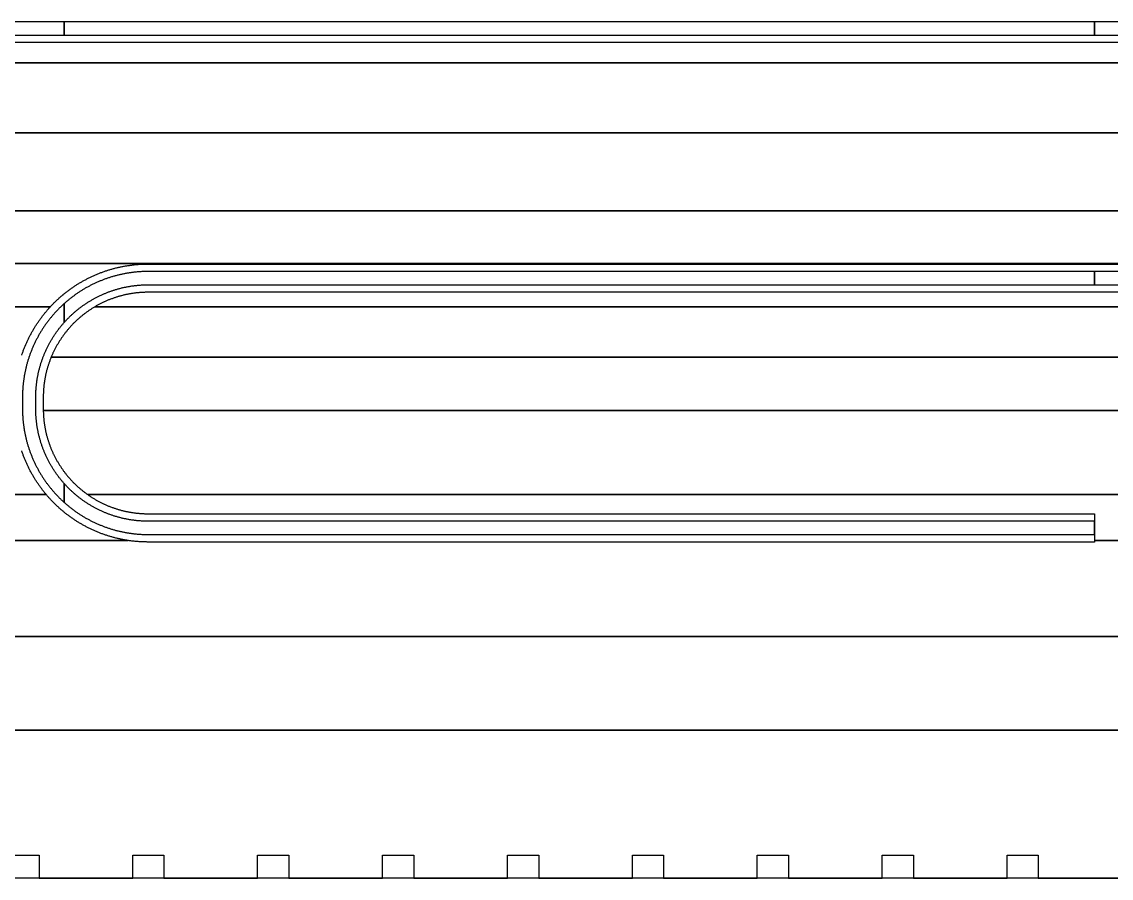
# Model space of a CAD drawing. Extents: x -3400 to 6900, y -3400 to 6900.
# Drawn here: x -1551 to -679, y 244 to 930 of the extents above; entities that cross this region are included whole.
import ezdxf

# ---------------------------------------------------------------- set-up
doc = ezdxf.new("R2010")
doc.units = 0
doc.layers.add('XOR', color=1, linetype='CONTINUOUS')

# ---------------------------------------------------------------- blocks, each defined once
blk = doc.blocks.new('CHIP_XOR')
at = {"layer": '5'}
for points in [[(-641.459, 813.18), (-2324.91, 813.18)], [(-2334.91, 797.063), (-592.0105, 797.063)], [(-641.459, 829.82), (-792.5135, 829.82), (-792.5135, 819.18), (-641.459, 819.18)], [(-592.0105, 797.063), (-2334.91, 797.063)], [(-2334.91, 740.9405), (-558.358, 740.9405)], [(-558.358, 740.9405), (-2334.91, 740.9405)], [(-2334.91, 678.2805), (-568.4965, 678.2805)], [(-568.4965, 678.2805), (-2334.91, 678.2805)], [(-2334.91, 636.2675), (-632.8025, 636.2675)], [(-641.459, 629.82), (-792.5135, 629.82), (-792.5135, 619.18), (-641.459, 619.18)], [(-632.8025, 636.2675), (-2334.91, 636.2675)], [(-2334.91, 601.5685), (-1628.493, 601.5685), (-1628.2925, 601.7855), (-1627.846, 602.263), (-1627.397, 602.738), (-1626.9445, 603.21), (-1626.4895, 603.6795), (-1626.0315, 604.146), (-1625.5705, 604.61), (-1625.1065, 605.071), (-1624.64, 605.529), (-1624.1705, 605.984), (-1623.6985, 606.4365), (-1623.2235, 606.8855), (-1622.746, 607.332), (-1622.2655, 607.7755), (-1621.7825, 608.216), (-1621.2965, 608.654), (-1620.808, 609.0885), (-1620.317, 609.52), (-1619.823, 609.9485), (-1619.327, 610.374), (-1618.828, 610.7965), (-1618.4065, 611.149), (-1618.3265, 611.216), (-1617.822, 611.6325), (-1617.3155, 612.0455), (-1616.806, 612.456), (-1616.799, 612.4615), (-1616.2945, 612.863), (-1615.7805, 613.2665), (-1615.2635, 613.6675), (-1614.7445, 614.065), (-1614.223, 614.459), (-1613.699, 614.85), (-1613.1725, 615.238), (-1612.644, 615.6225), (-1612.113, 616.004), (-1611.5795, 616.382), (-1611.0435, 616.757), (-1610.5055, 617.1285), (-1609.9655, 617.497), (-1609.423, 617.8615), (-1608.878, 618.2235), (-1608.331, 618.5815), (-1607.782, 618.9365), (-1607.2305, 619.288), (-1606.6775, 619.636), (-1606.1215, 619.9805), (-1605.564, 620.322), (-1605.004, 620.66), (-1604.4425, 620.994), (-1603.8785, 621.325), (-1603.3125, 621.6525), (-1602.7445, 621.9765), (-1602.175, 622.297), (-1601.603, 622.6145), (-1601.029, 622.928), (-1600.4535, 623.238), (-1599.876, 623.544), (-1599.2965, 623.847), (-1598.715, 624.1465), (-1598.132, 624.442), (-1597.547, 624.7345), (-1596.9605, 625.023), (-1596.372, 625.308), (-1595.782, 625.5895), (-1595.19, 625.867), (-1594.5965, 626.141), (-1594.001, 626.4115), (-1593.404, 626.6785), (-1592.8055, 626.9415), (-1592.2055, 627.201), (-1591.6035, 627.4565), (-1591.0005, 627.7085), (-1590.3955, 627.957), (-1589.789, 628.2015), (-1589.1815, 628.4425), (-1588.572, 628.68), (-1587.9615, 628.9135), (-1587.349, 629.143), (-1586.7355, 629.369), (-1586.1205, 629.591), (-1585.5045, 629.8095), (-1584.887, 630.024), (-1584.268, 630.235), (-1583.6475, 630.442), (-1583.0265, 630.645), (-1582.4035, 630.8445), (-1581.7795, 631.04), (-1581.1545, 631.2315), (-1580.5285, 631.4195), (-1579.901, 631.6035), (-1579.2725, 631.7835), (-1578.643, 631.96), (-1578.012, 632.1325), (-1577.3805, 632.301), (-1576.7475, 632.466), (-1576.114, 632.6265), (-1575.479, 632.7835), (-1574.8435, 632.9365), (-1574.207, 633.0855), (-1573.5695, 633.231), (-1572.931, 633.372), (-1572.292, 633.5095), (-1571.6515, 633.643), (-1571.011, 633.7725), (-1570.369, 633.898), (-1569.727, 634.02), (-1569.0835, 634.1375), (-1568.44, 634.251), (-1567.795, 634.361), (-1567.15, 634.467), (-1566.504, 634.5685), (-1565.8575, 634.6665), (-1565.2105, 634.7605), (-1564.563, 634.8505), (-1563.915, 634.9365), (-1563.266, 635.0185), (-1562.617, 635.0965), (-1561.9675, 635.1705), (-1561.3175, 635.241), (-1560.667, 635.307), (-1560.016, 635.369), (-1559.365, 635.427), (-1558.713, 635.481), (-1558.0615, 635.5315), (-1557.409, 635.5775), (-1556.7565, 635.6195), (-1556.104, 635.6575), (-1555.451, 635.6915), (-1554.798, 635.7215), (-1554.1445, 635.748), (-1553.491, 635.77), (-1552.8375, 635.788), (-1552.184, 635.802), (-1551.53, 635.812), (-1550.876, 635.818), (-1550.2225, 635.82), (-641.459, 635.82)], [(-641.459, 613.18), (-1550.2225, 613.18), (-1550.8005, 613.178), (-1551.3785, 613.172), (-1551.9565, 613.162), (-1552.5345, 613.148), (-1553.1125, 613.13), (-1553.6905, 613.1085), (-1554.268, 613.0825), (-1554.8455, 613.0525), (-1555.4225, 613.0185), (-1555.9995, 612.981), (-1556.576, 612.939), (-1557.1525, 612.8935), (-1557.7285, 612.8435), (-1558.304, 612.79), (-1558.879, 612.7325), (-1559.454, 612.6705), (-1560.0285, 612.605), (-1560.6025, 612.5355), (-1561.176, 612.462), (-1561.749, 612.3845), (-1562.321, 612.303), (-1562.893, 612.218), (-1563.4645, 612.1285), (-1564.035, 612.0355), (-1564.605, 611.9385), (-1565.174, 611.8375), (-1565.7425, 611.7325), (-1566.3105, 611.6235), (-1566.8775, 611.5105), (-1567.4435, 611.394), (-1568.009, 611.2735), (-1568.5735, 611.149), (-1569.1375, 611.0205), (-1569.7, 610.8885), (-1570.262, 610.752), (-1570.823, 610.612), (-1571.383, 610.4685), (-1571.942, 610.3205), (-1572.5, 610.169), (-1573.057, 610.0135), (-1573.6125, 609.8545), (-1574.1675, 609.6915), (-1574.721, 609.5245), (-1575.273, 609.354), (-1575.8245, 609.1795), (-1576.3745, 609.001), (-1576.923, 608.819), (-1577.4705, 608.633), (-1578.0165, 608.4435), (-1578.5615, 608.25), (-1579.105, 608.053), (-1579.647, 607.852), (-1580.188, 607.6475), (-1580.7275, 607.4395), (-1581.265, 607.227), (-1581.8015, 607.0115), (-1582.3365, 606.792), (-1582.87, 606.569), (-1583.4015, 606.3425), (-1583.932, 606.112), (-1584.4605, 605.878), (-1584.9875, 605.64), (-1585.513, 605.399), (-1586.0365, 605.154), (-1586.5585, 604.9055), (-1587.079, 604.653), (-1587.5975, 604.3975), (-1588.114, 604.138), (-1588.629, 603.8755), (-1589.1425, 603.609), (-1589.6535, 603.339), (-1590.163, 603.0655), (-1590.6705, 602.7885), (-1591.176, 602.5085), (-1591.68, 602.2245), (-1592.1815, 601.937), (-1592.681, 601.6465), (-1592.813, 601.5685), (363.6645, 601.5685)], [(-1651.4025, 562.687), (-1651.1955, 563.3075), (-1650.9845, 563.9265), (-1650.77, 564.544), (-1650.5515, 565.16), (-1650.3295, 565.775), (-1650.1035, 566.3885), (-1649.874, 567.001), (-1649.6405, 567.6115), (-1649.403, 568.221), (-1649.162, 568.829), (-1648.9175, 569.435), (-1648.669, 570.04), (-1648.596, 570.2155), (-1648.417, 570.643), (-1648.1615, 571.245), (-1647.902, 571.845), (-1647.639, 572.4435), (-1647.372, 573.0405), (-1647.1015, 573.636), (-1646.8275, 574.2295), (-1646.55, 574.8215), (-1646.2685, 575.4115), (-1645.9835, 576), (-1645.695, 576.5865), (-1645.4025, 577.1715), (-1645.107, 577.7545), (-1644.8075, 578.336), (-1644.5045, 578.9155), (-1644.198, 579.493), (-1643.8885, 580.0685), (-1643.575, 580.6425), (-1643.2575, 581.2145), (-1642.937, 581.784), (-1642.613, 582.352), (-1642.2855, 582.918), (-1641.9545, 583.482), (-1641.6205, 584.0435), (-1641.2825, 584.6035), (-1640.941, 585.161), (-1640.5965, 585.717), (-1640.2485, 586.27), (-1639.897, 586.8215), (-1639.542, 587.3705), (-1639.184, 587.9175), (-1638.822, 588.4625), (-1638.4575, 589.005), (-1638.089, 589.545), (-1637.7175, 590.083), (-1637.3425, 590.619), (-1636.9645, 591.1525), (-1636.583, 591.6835), (-1636.1985, 592.212), (-1635.8105, 592.7385), (-1635.4195, 593.2625), (-1635.0255, 593.784), (-1634.628, 594.303), (-1634.227, 594.82), (-1633.823, 595.334), (-1633.4165, 595.8455), (-1633.006, 596.355), (-1632.593, 596.8615), (-1632.1765, 597.366), (-1631.757, 597.8675), (-1631.3345, 598.3665), (-1630.909, 598.863), (-1630.4805, 599.3565), (-1630.049, 599.8475), (-1629.6145, 600.336), (-1629.1765, 600.822), (-1628.736, 601.305), (-1628.493, 601.5685), (-2334.91, 601.5685)], [(363.6645, 601.5685), (-1592.813, 601.5685), (-1593.179, 601.352), (-1593.6745, 601.0545), (-1594.168, 600.7535), (-1594.6595, 600.449), (-1595.149, 600.141), (-1595.636, 599.83), (-1596.121, 599.5155), (-1596.604, 599.1975), (-1597.085, 598.876), (-1597.5635, 598.5515), (-1598.0395, 598.224), (-1598.5135, 597.893), (-1598.9855, 597.5585), (-1599.4545, 597.221), (-1599.9215, 596.88), (-1600.3865, 596.536), (-1600.8485, 596.189), (-1601.3085, 595.8385), (-1601.766, 595.485), (-1602.221, 595.1285), (-1602.6735, 594.7685), (-1603.1235, 594.4055), (-1603.571, 594.0395), (-1604.016, 593.6705), (-1604.4585, 593.2985), (-1604.8985, 592.9235), (-1605.336, 592.545), (-1605.7705, 592.164), (-1606.2025, 591.7795), (-1606.632, 591.3925), (-1607.0585, 591.0025), (-1607.4825, 590.6095), (-1607.904, 590.2135), (-1608.3225, 589.8145), (-1608.738, 589.413), (-1609.151, 589.0085), (-1609.5615, 588.601), (-1609.969, 588.1905), (-1610.3735, 587.7775), (-1610.775, 587.362), (-1611.174, 586.9435), (-1611.57, 586.522), (-1611.963, 586.098), (-1612.353, 585.6715), (-1612.74, 585.242), (-1613.1245, 584.81), (-1613.5055, 584.3755), (-1613.884, 583.938), (-1614.259, 583.498), (-1614.631, 583.0555), (-1615, 582.6105), (-1615.366, 582.163), (-1615.729, 581.713), (-1616.089, 581.2605), (-1616.4455, 580.8055), (-1616.799, 580.348), (-1617.1495, 579.888), (-1617.4965, 579.426), (-1617.8405, 578.961), (-1618.1815, 578.494), (-1618.519, 578.025), (-1618.8535, 577.553), (-1619.1845, 577.079), (-1619.512, 576.603), (-1619.8365, 576.1245), (-1620.158, 575.6435), (-1620.476, 575.161), (-1620.7905, 574.6755), (-1621.1015, 574.1885), (-1621.4095, 573.699), (-1621.714, 573.2075), (-1622.015, 572.714), (-1622.3125, 572.2185), (-1622.607, 571.7205), (-1622.8975, 571.221), (-1623.185, 570.7195), (-1623.469, 570.2155), (-1623.749, 569.71), (-1624.026, 569.2025), (-1624.2995, 568.693), (-1624.5695, 568.182), (-1624.836, 567.6685), (-1625.0985, 567.1535), (-1625.358, 566.637), (-1625.6135, 566.1185), (-1625.866, 565.598), (-1626.1145, 565.076), (-1626.3595, 564.5525), (-1626.6005, 564.027), (-1626.8385, 563.5), (-1627.0725, 562.9715), (-1627.303, 562.441), (-1627.5295, 561.9095), (-1627.7525, 561.376), (-1627.848, 561.1435), (-262.5, 561.1435)], [(-262.5, 561.1435), (-1627.848, 561.1435), (-1627.972, 560.841), (-1628.1875, 560.3045), (-1628.3995, 559.767), (-1628.608, 559.2275), (-1628.8125, 558.6865), (-1629.0135, 558.1445), (-1629.2105, 557.601), (-1629.404, 557.056), (-1629.5935, 556.51), (-1629.7795, 555.9625), (-1629.9615, 555.414), (-1630.14, 554.864), (-1630.314, 554.3125), (-1630.485, 553.7605), (-1630.652, 553.207), (-1630.815, 552.652), (-1630.974, 552.0965), (-1631.1295, 551.5395), (-1631.281, 550.9815), (-1631.429, 550.4225), (-1631.5725, 549.8625), (-1631.7125, 549.3015), (-1631.8485, 548.7395), (-1631.981, 548.177), (-1632.1095, 547.613), (-1632.234, 547.0485), (-1632.3545, 546.483), (-1632.471, 545.917), (-1632.584, 545.35), (-1632.693, 544.782), (-1632.798, 544.2135), (-1632.899, 543.6445), (-1632.996, 543.0745), (-1633.089, 542.504), (-1633.1785, 541.9325), (-1633.2635, 541.3605), (-1633.345, 540.7885), (-1633.4225, 540.2155), (-1633.496, 539.642), (-1633.5655, 539.068), (-1633.631, 538.4935), (-1633.693, 537.9185), (-1633.735, 537.5), (-1633.7505, 537.3435), (-1633.804, 536.768), (-1633.854, 536.192), (-1633.8995, 535.6155), (-1633.9415, 535.039), (-1633.979, 534.462), (-1634.013, 533.885), (-1634.043, 533.3075), (-1634.069, 532.73), (-1634.0905, 532.152), (-1634.1085, 531.574), (-1634.1225, 530.996), (-1634.1325, 530.418), (-1634.1385, 529.84), (-1634.1405, 529.262), (-1634.1405, 519.738), (-1634.1385, 519.16), (-1634.1325, 518.582), (-1634.13, 518.4305), (1692.987, 518.4305)], [(-1856.7805, 451.1325), (-1631.757, 451.1325), (-1632.1765, 451.634), (-1632.593, 452.1385), (-1633.006, 452.645), (-1633.4165, 453.1545), (-1633.823, 453.666), (-1634.227, 454.18), (-1634.628, 454.697), (-1635.0255, 455.216), (-1635.4195, 455.7375), (-1635.8105, 456.2615), (-1636.1985, 456.788), (-1636.583, 457.3165), (-1636.9645, 457.8475), (-1637.3425, 458.381), (-1637.7175, 458.917), (-1638.089, 459.455), (-1638.4575, 459.995), (-1638.822, 460.5375), (-1639.184, 461.0825), (-1639.542, 461.6295), (-1639.897, 462.1785), (-1640.2485, 462.73), (-1640.5965, 463.283), (-1640.941, 463.839), (-1641.2825, 464.3965), (-1641.6205, 464.9565), (-1641.9545, 465.518), (-1642.2855, 466.082), (-1642.613, 466.648), (-1642.937, 467.216), (-1643.2575, 467.7855), (-1643.575, 468.3575), (-1643.8885, 468.9315), (-1644.198, 469.507), (-1644.5045, 470.0845), (-1644.8075, 470.664), (-1645.107, 471.2455), (-1645.4025, 471.8285), (-1645.695, 472.4135), (-1645.9835, 473), (-1646.2685, 473.5885), (-1646.55, 474.1785), (-1646.8275, 474.7705), (-1647.1015, 475.364), (-1647.372, 475.9595), (-1647.639, 476.5565), (-1647.902, 477.155), (-1648.1615, 477.755), (-1648.417, 478.357), (-1648.669, 478.96), (-1648.9175, 479.565), (-1649.162, 480.171), (-1649.403, 480.779), (-1649.6405, 481.3885), (-1649.874, 481.999), (-1650.1035, 482.6115), (-1650.3295, 483.225), (-1650.5515, 483.84), (-1650.77, 484.456), (-1650.9845, 485.0735), (-1651.1955, 485.6925), (-1651.4025, 486.313)], [(1692.987, 518.4305), (-1634.13, 518.4305), (-1634.1225, 518.004), (-1634.1085, 517.426), (-1634.0905, 516.848), (-1634.069, 516.27), (-1634.043, 515.6925), (-1634.013, 515.115), (-1633.979, 514.538), (-1633.9415, 513.961), (-1633.8995, 513.3845), (-1633.854, 512.808), (-1633.804, 512.232), (-1633.7505, 511.6565), (-1633.693, 511.0815), (-1633.631, 510.5065), (-1633.5655, 509.932), (-1633.496, 509.358), (-1633.4225, 508.7845), (-1633.345, 508.2115), (-1633.2635, 507.6395), (-1633.1785, 507.0675), (-1633.089, 506.496), (-1632.996, 505.9255), (-1632.899, 505.3555), (-1632.798, 504.7865), (-1632.693, 504.218), (-1632.584, 503.65), (-1632.471, 503.083), (-1632.3545, 502.517), (-1632.234, 501.9515), (-1632.1095, 501.387), (-1631.981, 500.823), (-1631.8485, 500.2605), (-1631.7125, 499.6985), (-1631.5725, 499.1375), (-1631.429, 498.5775), (-1631.281, 498.0185), (-1631.1295, 497.4605), (-1630.974, 496.9035), (-1630.815, 496.348), (-1630.652, 495.793), (-1630.485, 495.2395), (-1630.314, 494.6875), (-1630.14, 494.136), (-1629.9615, 493.586), (-1629.7795, 493.0375), (-1629.5935, 492.49), (-1629.404, 491.944), (-1629.2105, 491.399), (-1629.0135, 490.8555), (-1628.8125, 490.3135), (-1628.608, 489.7725), (-1628.3995, 489.233), (-1628.1875, 488.6955), (-1627.972, 488.159), (-1627.7525, 487.624), (-1627.5295, 487.0905), (-1627.303, 486.559), (-1627.0725, 486.0285), (-1626.8385, 485.5), (-1626.6005, 484.973), (-1626.3595, 484.4475), (-1626.1145, 483.924), (-1625.866, 483.402), (-1625.6135, 482.8815), (-1625.358, 482.363), (-1625.0985, 481.8465), (-1624.836, 481.3315), (-1624.5695, 480.818), (-1624.2995, 480.307), (-1624.026, 479.7975), (-1623.749, 479.29), (-1623.469, 478.7845), (-1623.185, 478.2805), (-1622.8975, 477.779), (-1622.607, 477.2795), (-1622.3125, 476.7815), (-1622.015, 476.286), (-1621.714, 475.7925), (-1621.4095, 475.301), (-1621.1015, 474.8115), (-1620.7905, 474.3245), (-1620.476, 473.839), (-1620.158, 473.3565), (-1619.8365, 472.8755), (-1619.512, 472.397), (-1619.1845, 471.921), (-1618.8535, 471.447), (-1618.519, 470.975), (-1618.1815, 470.506), (-1617.8405, 470.039), (-1617.4965, 469.574), (-1617.1495, 469.112), (-1616.799, 468.652), (-1616.4455, 468.1945), (-1616.089, 467.7395), (-1615.729, 467.287), (-1615.366, 466.837), (-1615, 466.3895), (-1614.631, 465.9445), (-1614.259, 465.502), (-1613.884, 465.062), (-1613.5055, 464.6245), (-1613.1245, 464.19), (-1612.74, 463.758), (-1612.353, 463.3285), (-1611.963, 462.902), (-1611.57, 462.478), (-1611.174, 462.0565), (-1610.775, 461.638), (-1610.3735, 461.2225), (-1609.969, 460.8095), (-1609.5615, 460.399), (-1609.151, 459.9915), (-1608.738, 459.587), (-1608.3225, 459.1855), (-1607.904, 458.7865), (-1607.4825, 458.3905), (-1607.0585, 457.9975), (-1606.632, 457.6075), (-1606.2025, 457.2205), (-1605.7705, 456.836), (-1605.336, 456.455), (-1604.8985, 456.0765), (-1604.4585, 455.7015), (-1604.016, 455.3295), (-1603.571, 454.9605), (-1603.1235, 454.5945), (-1602.6735, 454.2315), (-1602.221, 453.8715), (-1601.766, 453.515), (-1601.3085, 453.1615), (-1600.8485, 452.811), (-1600.3865, 452.464), (-1599.9215, 452.12), (-1599.4545, 451.779), (-1598.9855, 451.4415), (-1598.5495, 451.1325), (-262.5, 451.1325)], [(-2334.91, 414.4), (-1566.298, 414.4), (-1566.504, 414.4315), (-1567.15, 414.533), (-1567.795, 414.639), (-1568.44, 414.749), (-1569.0835, 414.8625), (-1569.727, 414.98), (-1570.369, 415.102), (-1571.011, 415.2275), (-1571.6515, 415.357), (-1572.292, 415.4905), (-1572.931, 415.628), (-1573.5695, 415.769), (-1574.207, 415.9145), (-1574.8435, 416.0635), (-1575.479, 416.2165), (-1576.114, 416.3735), (-1576.7475, 416.534), (-1577.3805, 416.699), (-1578.012, 416.8675), (-1578.643, 417.04), (-1579.2725, 417.2165), (-1579.901, 417.3965), (-1580.5285, 417.5805), (-1581.1545, 417.7685), (-1581.7795, 417.96), (-1582.4035, 418.1555), (-1583.0265, 418.355), (-1583.6475, 418.558), (-1584.268, 418.765), (-1584.887, 418.976), (-1585.5045, 419.1905), (-1586.1205, 419.409), (-1586.7355, 419.631), (-1587.349, 419.857), (-1587.9615, 420.0865), (-1588.572, 420.32), (-1589.1815, 420.5575), (-1589.789, 420.7985), (-1590.3955, 421.043), (-1591.0005, 421.2915), (-1591.6035, 421.5435), (-1592.2055, 421.799), (-1592.8055, 422.0585), (-1593.404, 422.3215), (-1594.001, 422.5885), (-1594.5965, 422.859), (-1595.19, 423.133), (-1595.782, 423.4105), (-1596.372, 423.692), (-1596.9605, 423.977), (-1597.547, 424.2655), (-1598.132, 424.558), (-1598.715, 424.8535), (-1599.2965, 425.153), (-1599.876, 425.456), (-1600.4535, 425.762), (-1601.029, 426.072), (-1601.603, 426.3855), (-1602.175, 426.703), (-1602.7445, 427.0235), (-1603.3125, 427.3475), (-1603.8785, 427.675), (-1604.4425, 428.006), (-1605.004, 428.34), (-1605.564, 428.678), (-1606.1215, 429.0195), (-1606.6775, 429.364), (-1607.2305, 429.712), (-1607.782, 430.0635), (-1608.331, 430.4185), (-1608.878, 430.7765), (-1609.423, 431.1385), (-1609.9655, 431.503), (-1610.5055, 431.8715), (-1611.0435, 432.243), (-1611.5795, 432.618), (-1612.113, 432.996), (-1612.644, 433.3775), (-1613.1725, 433.762), (-1613.699, 434.15), (-1614.223, 434.541), (-1614.7445, 434.935), (-1615.2635, 435.3325), (-1615.7805, 435.7335), (-1616.2945, 436.137), (-1616.799, 436.5385), (-1616.806, 436.544), (-1617.3155, 436.9545), (-1617.822, 437.3675), (-1618.3265, 437.784), (-1618.828, 438.2035), (-1619.327, 438.626), (-1619.823, 439.0515), (-1620.317, 439.48), (-1620.808, 439.9115), (-1621.2965, 440.346), (-1621.7825, 440.784), (-1622.2655, 441.2245), (-1622.746, 441.668), (-1623.2235, 442.1145), (-1623.6985, 442.5635), (-1624.1705, 443.016), (-1624.64, 443.471), (-1625.1065, 443.929), (-1625.527, 444.347), (-1625.5705, 444.39), (-1626.0315, 444.854), (-1626.4895, 445.3205), (-1626.9445, 445.79), (-1627.397, 446.262), (-1627.846, 446.737), (-1628.2925, 447.2145), (-1628.736, 447.695), (-1629.1765, 448.178), (-1629.6145, 448.664), (-1630.049, 449.1525), (-1630.4805, 449.6435), (-1630.909, 450.137), (-1631.3345, 450.6335), (-1631.757, 451.1325), (-1856.7805, 451.1325)], [(-262.5, 451.1325), (-1598.5495, 451.1325), (-1598.5135, 451.107), (-1598.0395, 450.776), (-1597.5635, 450.4485), (-1597.085, 450.124), (-1596.604, 449.8025), (-1596.121, 449.4845), (-1595.636, 449.17), (-1595.149, 448.859), (-1594.6595, 448.551), (-1594.168, 448.2465), (-1593.6745, 447.9455), (-1593.179, 447.648), (-1592.681, 447.3535), (-1592.1815, 447.063), (-1591.68, 446.7755), (-1591.176, 446.4915), (-1590.6705, 446.2115), (-1590.163, 445.9345), (-1589.6535, 445.661), (-1589.1425, 445.391), (-1588.629, 445.1245), (-1588.114, 444.862), (-1587.5975, 444.6025), (-1587.079, 444.347), (-1586.5585, 444.0945), (-1586.0365, 443.846), (-1585.513, 443.601), (-1584.9875, 443.36), (-1584.4605, 443.122), (-1583.932, 442.888), (-1583.4015, 442.6575), (-1582.87, 442.431), (-1582.3365, 442.208), (-1581.8015, 441.9885), (-1581.265, 441.773), (-1580.7275, 441.5605), (-1580.188, 441.3525), (-1579.647, 441.148), (-1579.105, 440.947), (-1578.5615, 440.75), (-1578.0165, 440.5565), (-1577.4705, 440.367), (-1576.923, 440.181), (-1576.3745, 439.999), (-1575.8245, 439.8205), (-1575.273, 439.646), (-1574.721, 439.4755), (-1574.1675, 439.3085), (-1573.6125, 439.1455), (-1573.057, 438.9865), (-1572.5, 438.831), (-1571.942, 438.6795), (-1571.383, 438.5315), (-1570.823, 438.388), (-1570.262, 438.248), (-1569.7, 438.1115), (-1569.1375, 437.9795), (-1568.5735, 437.851), (-1568.009, 437.7265), (-1567.4435, 437.606), (-1566.8775, 437.4895), (-1566.3105, 437.3765), (-1565.7425, 437.2675), (-1565.174, 437.1625), (-1564.605, 437.0615), (-1564.035, 436.9645), (-1563.4645, 436.8715), (-1562.893, 436.782), (-1562.321, 436.697), (-1561.749, 436.6155), (-1561.176, 436.538), (-1560.6025, 436.4645), (-1560.0285, 436.395), (-1559.454, 436.3295), (-1558.879, 436.2675), (-1558.304, 436.21), (-1557.7285, 436.1565), (-1557.1525, 436.1065), (-1556.576, 436.061), (-1555.9995, 436.019), (-1555.4225, 435.9815), (-1554.8455, 435.9475), (-1554.268, 435.9175), (-1553.6905, 435.8915), (-1553.1125, 435.87), (-1552.5345, 435.852), (-1551.9565, 435.838), (-1551.3785, 435.828), (-1550.8005, 435.822), (-1550.2225, 435.82), (-792.5135, 435.82), (-792.5135, 414.4), (1678.8545, 414.4)], [(1678.8545, 414.4), (-792.5135, 414.4), (-792.5135, 413.18), (-1550.2225, 413.18), (-1550.876, 413.182), (-1551.53, 413.188), (-1552.184, 413.198), (-1552.8375, 413.212), (-1553.491, 413.23), (-1554.1445, 413.252), (-1554.798, 413.2785), (-1555.451, 413.3085), (-1556.104, 413.3425), (-1556.7565, 413.3805), (-1557.409, 413.4225), (-1558.0615, 413.4685), (-1558.713, 413.519), (-1559.365, 413.573), (-1560.016, 413.631), (-1560.667, 413.693), (-1561.3175, 413.759), (-1561.9675, 413.8295), (-1562.617, 413.9035), (-1563.266, 413.9815), (-1563.915, 414.0635), (-1564.563, 414.1495), (-1565.2105, 414.2395), (-1565.8575, 414.3335), (-1566.298, 414.4), (-2334.91, 414.4)], [(-1856.7805, 337.5), (-562.5, 337.5), (-562.5, 362.5), (-537.5, 362.5), (-537.5, 337.5), (-462.5, 337.5), (-462.5, 362.5), (-437.5, 362.5), (-437.5, 337.5), (-362.5, 337.5), (-362.5, 362.5), (-337.5, 362.5), (-337.5, 337.5), (-262.5, 337.5)], [(-262.5, 337.5), (-337.5, 337.5), (-362.5, 337.5), (-437.5, 337.5), (-462.5, 337.5), (-537.5, 337.5), (-562.5, 337.5), (-1856.7805, 337.5), (-1862.5, 337.5), (-1937.5, 337.5), (-1962.5, 337.5), (-2037.5, 337.5), (-2062.5, 337.5), (-2334.91, 337.5), (-2334.91, 262.5), (2334.91, 262.5)], [(-262.5, 262.5), (-337.5, 262.5), (-337.5, 237.5), (-362.5, 237.5), (-362.5, 262.5), (-437.5, 262.5), (-437.5, 237.5), (-462.5, 237.5), (-462.5, 262.5), (-537.5, 262.5), (-537.5, 237.5), (-562.5, 237.5), (-562.5, 262.5), (-1856.7805, 262.5)], [(-1662.5, 162.5), (-1637.5, 162.5), (-1637.5, 143.91), (-1562.5, 143.91), (-1562.5, 162.5), (-1537.5, 162.5), (-1537.5, 143.91), (-1462.5, 143.91), (-1462.5, 162.5), (-1437.5, 162.5), (-1437.5, 143.91), (-1362.5, 143.91), (-1362.5, 162.5), (-1337.5, 162.5), (-1337.5, 143.91), (-1262.5, 143.91), (-1262.5, 162.5), (-1237.5, 162.5), (-1237.5, 143.91), (-1162.5, 143.91), (-1162.5, 162.5), (-1137.5, 162.5), (-1137.5, 143.91), (-1062.5, 143.91), (-1062.5, 162.5), (-1037.5, 162.5), (-1037.5, 143.91), (-962.5, 143.91), (-962.5, 162.5), (-937.5, 162.5), (-937.5, 143.91), (-862.5, 143.91), (-862.5, 162.5), (-837.5, 162.5), (-837.5, 143.91), (-762.5, 143.91)], [(-762.5, 143.91), (-837.5, 143.91), (-862.5, 143.91), (-937.5, 143.91), (-962.5, 143.91), (-1037.5, 143.91), (-1062.5, 143.91), (-1137.5, 143.91), (-1162.5, 143.91), (-1237.5, 143.91), (-1262.5, 143.91), (-1337.5, 143.91), (-1362.5, 143.91), (-1437.5, 143.91), (-1462.5, 143.91), (-1537.5, 143.91), (-1562.5, 143.91), (-1637.5, 143.91), (-1662.5, 143.91)]]:
    blk.add_lwpolyline(points, dxfattribs=at)
for points in [[(-1617.4145, 829.82), (-1695.8405, 829.82), (-1695.8405, 819.18), (-1617.4145, 819.18)], [(-792.5135, 829.82), (-1617.4145, 829.82), (-1617.4145, 819.18), (-792.5135, 819.18)], [(-1616.6965, 589.8135), (-1616.292, 590.2545), (-1615.8845, 590.693), (-1615.474, 591.1285), (-1615.061, 591.5615), (-1614.645, 591.9915), (-1614.226, 592.419), (-1613.804, 592.8435), (-1613.3795, 593.2655), (-1612.952, 593.6845), (-1612.522, 594.1005), (-1612.089, 594.5135), (-1611.6535, 594.924), (-1611.215, 595.3315), (-1610.774, 595.736), (-1610.33, 596.1375), (-1609.8835, 596.536), (-1609.4345, 596.9315), (-1608.983, 597.324), (-1608.5285, 597.714), (-1608.0715, 598.1005), (-1607.612, 598.484), (-1607.15, 598.8645), (-1606.6855, 599.2415), (-1606.2185, 599.616), (-1605.749, 599.987), (-1605.277, 600.355), (-1604.8025, 600.72), (-1604.326, 601.0815), (-1603.8465, 601.44), (-1603.365, 601.7955), (-1602.881, 602.1475), (-1602.395, 602.4965), (-1601.906, 602.842), (-1601.4155, 603.1845), (-1600.922, 603.5235), (-1600.4265, 603.8595), (-1599.929, 604.192), (-1599.4295, 604.521), (-1598.9275, 604.847), (-1598.423, 605.1695), (-1597.917, 605.4885), (-1597.4085, 605.8045), (-1596.898, 606.1165), (-1596.3855, 606.4255), (-1595.8705, 606.731), (-1595.354, 607.0335), (-1594.8355, 607.332), (-1594.315, 607.627), (-1593.7925, 607.919), (-1593.268, 608.207), (-1592.7415, 608.492), (-1592.213, 608.773), (-1591.683, 609.051), (-1591.151, 609.325), (-1590.617, 609.5955), (-1590.0815, 609.863), (-1589.544, 610.1265), (-1589.005, 610.3865), (-1588.4645, 610.6425), (-1587.922, 610.8955), (-1587.3775, 611.1445), (-1586.832, 611.39), (-1586.2845, 611.632), (-1585.7355, 611.87), (-1585.1845, 612.1045), (-1584.6325, 612.3355), (-1584.079, 612.5625), (-1583.5235, 612.786), (-1582.967, 613.006), (-1582.409, 613.222), (-1581.8495, 613.4345), (-1581.2885, 613.643), (-1580.726, 613.848), (-1580.1625, 614.049), (-1579.5975, 614.2465), (-1579.031, 614.44), (-1578.4635, 614.63), (-1577.8945, 614.816), (-1577.3245, 614.9985), (-1576.7535, 615.177), (-1576.181, 615.3515), (-1575.6075, 615.5225), (-1575.0325, 615.6895), (-1574.457, 615.8525), (-1573.88, 616.012), (-1573.302, 616.1675), (-1572.723, 616.319), (-1572.1435, 616.467), (-1571.5625, 616.611), (-1570.9805, 616.751), (-1570.3975, 616.8875), (-1569.814, 617.0195), (-1569.2295, 617.148), (-1568.644, 617.2725), (-1568.058, 617.3935), (-1567.471, 617.51), (-1566.883, 617.623), (-1566.2945, 617.732), (-1565.7055, 617.837), (-1565.1155, 617.938), (-1564.525, 618.035), (-1563.934, 618.1285), (-1563.342, 618.2175), (-1562.7495, 618.303), (-1562.157, 618.3845), (-1561.5635, 618.462), (-1560.9695, 618.5355), (-1560.375, 618.605), (-1559.78, 618.6705), (-1559.185, 618.732), (-1558.589, 618.79), (-1557.993, 618.8435), (-1557.3965, 618.8935), (-1556.8, 618.939), (-1556.203, 618.981), (-1555.6055, 619.0185), (-1555.008, 619.0525), (-1554.4105, 619.0825), (-1553.8125, 619.1085), (-1553.2145, 619.13), (-1552.616, 619.148), (-1552.0175, 619.162), (-1551.4195, 619.172), (-1550.821, 619.178), (-1550.2225, 619.18), (-792.5135, 619.18), (-792.5135, 629.82), (-1550.2225, 629.82), (-1550.8565, 629.818), (-1551.491, 629.812), (-1552.1255, 629.802), (-1552.7595, 629.788), (-1553.3935, 629.77), (-1554.0275, 629.748), (-1554.6615, 629.722), (-1555.295, 629.692), (-1555.9285, 629.658), (-1556.562, 629.62), (-1557.195, 629.578), (-1557.8275, 629.532), (-1558.46, 629.482), (-1559.092, 629.428), (-1559.7235, 629.37), (-1560.355, 629.308), (-1560.986, 629.2425), (-1561.6165, 629.1725), (-1562.2465, 629.0985), (-1562.876, 629.0205), (-1563.505, 628.939), (-1564.1335, 628.853), (-1564.7615, 628.7635), (-1565.389, 628.6695), (-1566.016, 628.572), (-1566.642, 628.4705), (-1567.2675, 628.365), (-1567.8925, 628.2555), (-1568.5165, 628.142), (-1569.14, 628.0245), (-1569.7625, 627.903), (-1570.3845, 627.778), (-1571.0055, 627.649), (-1571.6255, 627.516), (-1572.245, 627.379), (-1572.8635, 627.238), (-1573.4815, 627.093), (-1574.098, 626.9445), (-1574.7135, 626.792), (-1575.3285, 626.6355), (-1575.942, 626.475), (-1576.555, 626.311), (-1577.1665, 626.143), (-1577.7775, 625.971), (-1578.387, 625.7955), (-1578.995, 625.6155), (-1579.6025, 625.4325), (-1580.2085, 625.245), (-1580.8135, 625.054), (-1581.417, 624.859), (-1582.0195, 624.6605), (-1582.621, 624.458), (-1583.2205, 624.2515), (-1583.8195, 624.0415), (-1584.4165, 623.8275), (-1585.0125, 623.61), (-1585.607, 623.389), (-1586.2, 623.1635), (-1586.7915, 622.935), (-1587.382, 622.7025), (-1587.9705, 622.466), (-1588.5575, 622.226), (-1589.1435, 621.9825), (-1589.7275, 621.735), (-1590.31, 621.484), (-1590.891, 621.229), (-1591.4705, 620.971), (-1592.048, 620.709), (-1592.624, 620.443), (-1593.1985, 620.174), (-1593.771, 619.901), (-1594.342, 619.6245), (-1594.9115, 619.3445), (-1595.4785, 619.0605), (-1596.0445, 618.7735), (-1596.608, 618.4825), (-1597.17, 618.188), (-1597.73, 617.89), (-1598.288, 617.5885), (-1598.8445, 617.2835), (-1599.3985, 616.975), (-1599.951, 616.663), (-1600.5015, 616.348), (-1601.05, 616.029), (-1601.596, 615.7065), (-1602.1405, 615.3805), (-1602.6825, 615.0515), (-1603.223, 614.719), (-1603.761, 614.383), (-1604.297, 614.0435), (-1604.8305, 613.7005), (-1605.362, 613.3545), (-1605.8915, 613.005), (-1606.4185, 612.652), (-1606.9435, 612.296), (-1607.4665, 611.9365), (-1607.9865, 611.5735), (-1608.505, 611.2075), (-1609.0205, 610.8385), (-1609.534, 610.4655), (-1610.045, 610.09), (-1610.554, 609.711), (-1611.06, 609.3285), (-1611.564, 608.9435), (-1612.0655, 608.555), (-1612.5645, 608.163), (-1613.061, 607.7685), (-1613.555, 607.3705), (-1614.0465, 606.969), (-1614.5355, 606.565), (-1615.0215, 606.158), (-1615.5055, 605.7475), (-1615.9865, 605.334), (-1616.4655, 604.9175), (-1616.9415, 604.4985), (-1617.4145, 604.076), (-1617.4145, 589.015), (-1617.098, 589.3695)], [(-1617.4145, 459.985), (-1617.4965, 460.077), (-1617.892, 460.526), (-1618.2845, 460.9775), (-1618.6745, 461.432), (-1619.061, 461.889), (-1619.4445, 462.3485), (-1619.825, 462.8105), (-1620.202, 463.275), (-1620.5765, 463.742), (-1620.9475, 464.2115), (-1621.3155, 464.6835), (-1621.6805, 465.158), (-1622.042, 465.6345), (-1622.4005, 466.114), (-1622.756, 466.5955), (-1623.108, 467.0795), (-1623.457, 467.5655), (-1623.8025, 468.0545), (-1624.145, 468.545), (-1624.484, 469.0385), (-1624.82, 469.5335), (-1625.1525, 470.0315), (-1625.4815, 470.531), (-1625.8075, 471.033), (-1626.13, 471.5375), (-1626.449, 472.0435), (-1626.765, 472.552), (-1627.077, 473.0625), (-1627.386, 473.575), (-1627.6915, 474.09), (-1627.994, 474.6065), (-1628.2925, 475.125), (-1628.5875, 475.6455), (-1628.8795, 476.168), (-1629.1675, 476.6925), (-1629.4525, 477.219), (-1629.7335, 477.7475), (-1630.0115, 478.2775), (-1630.2855, 478.8095), (-1630.556, 479.3435), (-1630.8235, 479.879), (-1631.087, 480.4165), (-1631.347, 480.9555), (-1631.603, 481.496), (-1631.856, 482.0385), (-1632.105, 482.583), (-1632.3505, 483.1285), (-1632.5925, 483.676), (-1632.8305, 484.225), (-1633.065, 484.776), (-1633.296, 485.328), (-1633.523, 485.8815), (-1633.7465, 486.437), (-1633.9665, 486.9935), (-1634.1825, 487.5515), (-1634.395, 488.111), (-1634.6035, 488.672), (-1634.8085, 489.2345), (-1635.0095, 489.798), (-1635.207, 490.363), (-1635.4005, 490.9295), (-1635.5905, 491.497), (-1635.7765, 492.0655), (-1635.959, 492.636), (-1636.1375, 493.207), (-1636.312, 493.7795), (-1636.483, 494.353), (-1636.65, 494.9275), (-1636.813, 495.5035), (-1636.9725, 496.0805), (-1637.128, 496.6585), (-1637.2795, 497.2375), (-1637.4275, 497.817), (-1637.5715, 498.398), (-1637.7115, 498.98), (-1637.848, 499.563), (-1637.98, 500.1465), (-1638.1085, 500.731), (-1638.233, 501.3165), (-1638.354, 501.9025), (-1638.4705, 502.4895), (-1638.5835, 503.0775), (-1638.6925, 503.666), (-1638.7975, 504.255), (-1638.8985, 504.845), (-1638.9955, 505.4355), (-1639.089, 506.0265), (-1639.178, 506.6185), (-1639.2635, 507.2105), (-1639.345, 507.8035), (-1639.4225, 508.397), (-1639.496, 508.991), (-1639.5655, 509.5855), (-1639.631, 510.1805), (-1639.6925, 510.7755), (-1639.7505, 511.3715), (-1639.804, 511.9675), (-1639.854, 512.564), (-1639.8995, 513.1605), (-1639.9415, 513.7575), (-1639.979, 514.355), (-1640.013, 514.9525), (-1640.043, 515.55), (-1640.069, 516.148), (-1640.0905, 516.746), (-1640.1085, 517.3445), (-1640.1225, 517.943), (-1640.1325, 518.541), (-1640.1385, 519.1395), (-1640.1405, 519.738), (-1640.1405, 529.262), (-1640.1385, 529.8605), (-1640.1325, 530.459), (-1640.1225, 531.057), (-1640.1085, 531.6555), (-1640.0905, 532.254), (-1640.069, 532.852), (-1640.043, 533.45), (-1640.013, 534.0475), (-1639.979, 534.645), (-1639.9415, 535.2425), (-1639.8995, 535.8395), (-1639.854, 536.436), (-1639.804, 537.0325), (-1639.7505, 537.6285), (-1639.6925, 538.2245), (-1639.631, 538.8195), (-1639.5655, 539.4145), (-1639.496, 540.009), (-1639.4225, 540.603), (-1639.345, 541.1965), (-1639.2635, 541.7895), (-1639.178, 542.3815), (-1639.089, 542.9735), (-1638.9955, 543.5645), (-1638.8985, 544.155), (-1638.7975, 544.745), (-1638.6925, 545.334), (-1638.5835, 545.9225), (-1638.4705, 546.5105), (-1638.354, 547.0975), (-1638.233, 547.6835), (-1638.1085, 548.269), (-1637.98, 548.8535), (-1637.848, 549.437), (-1637.7115, 550.02), (-1637.5715, 550.602), (-1637.4275, 551.183), (-1637.2795, 551.7625), (-1637.128, 552.3415), (-1636.9725, 552.9195), (-1636.813, 553.4965), (-1636.65, 554.0725), (-1636.483, 554.647), (-1636.312, 555.2205), (-1636.1375, 555.793), (-1635.959, 556.364), (-1635.7765, 556.9345), (-1635.5905, 557.503), (-1635.4005, 558.0705), (-1635.207, 558.637), (-1635.0095, 559.202), (-1634.8085, 559.7655), (-1634.6035, 560.328), (-1634.395, 560.889), (-1634.1825, 561.4485), (-1633.9665, 562.0065), (-1633.7465, 562.563), (-1633.523, 563.1185), (-1633.296, 563.672), (-1633.065, 564.224), (-1632.8305, 564.775), (-1632.5925, 565.324), (-1632.3505, 565.8715), (-1632.105, 566.417), (-1631.856, 566.9615), (-1631.603, 567.504), (-1631.347, 568.0445), (-1631.087, 568.5835), (-1630.8235, 569.121), (-1630.556, 569.6565), (-1630.2855, 570.1905), (-1630.0115, 570.7225), (-1629.7335, 571.2525), (-1629.4525, 571.781), (-1629.1675, 572.3075), (-1628.8795, 572.832), (-1628.5875, 573.3545), (-1628.2925, 573.875), (-1627.994, 574.3935), (-1627.6915, 574.91), (-1627.386, 575.425), (-1627.077, 575.9375), (-1626.765, 576.448), (-1626.449, 576.9565), (-1626.13, 577.4625), (-1625.8075, 577.967), (-1625.4815, 578.469), (-1625.1525, 578.9685), (-1624.82, 579.4665), (-1624.484, 579.9615), (-1624.145, 580.455), (-1623.8025, 580.9455), (-1623.457, 581.4345), (-1623.108, 581.9205), (-1622.756, 582.4045), (-1622.4005, 582.886), (-1622.042, 583.3655), (-1621.6805, 583.842), (-1621.3155, 584.3165), (-1620.9475, 584.7885), (-1620.5765, 585.258), (-1620.202, 585.725), (-1619.825, 586.1895), (-1619.4445, 586.6515), (-1619.061, 587.111), (-1618.6745, 587.568), (-1618.2845, 588.0225), (-1617.892, 588.474), (-1617.4965, 588.923), (-1617.4145, 589.015), (-1617.4145, 604.076), (-1617.885, 603.6505), (-1618.353, 603.2225), (-1618.8185, 602.791), (-1619.281, 602.357), (-1619.7405, 601.9195), (-1620.1975, 601.4795), (-1620.6515, 601.037), (-1621.103, 600.591), (-1621.5515, 600.1425), (-1621.9975, 599.691), (-1622.44, 599.237), (-1622.88, 598.78), (-1623.3175, 598.3205), (-1623.7515, 597.858), (-1624.183, 597.3925), (-1624.611, 596.9245), (-1625.0365, 596.454), (-1625.459, 595.981), (-1625.878, 595.505), (-1626.2945, 595.026), (-1626.708, 594.545), (-1627.1185, 594.061), (-1627.5255, 593.575), (-1627.9295, 593.086), (-1628.331, 592.5945), (-1628.7285, 592.1005), (-1629.1235, 591.604), (-1629.5155, 591.105), (-1629.904, 590.6035), (-1630.289, 590.0995), (-1630.6715, 589.5935), (-1631.0505, 589.0845), (-1631.426, 588.5735), (-1631.7985, 588.06), (-1632.168, 587.5445), (-1632.534, 587.026), (-1632.897, 586.506), (-1633.2565, 585.983), (-1633.6125, 585.458), (-1633.9655, 584.931), (-1634.315, 584.4015), (-1634.661, 583.87), (-1635.004, 583.3365), (-1635.343, 582.8005), (-1635.6795, 582.2625), (-1636.012, 581.722), (-1636.341, 581.18), (-1636.667, 580.6355), (-1636.9895, 580.0895), (-1637.3085, 579.541), (-1637.6235, 578.9905), (-1637.9355, 578.438), (-1638.244, 577.884), (-1638.549, 577.3275), (-1638.8505, 576.7695), (-1639.1485, 576.2095), (-1639.443, 575.6475), (-1639.734, 575.084), (-1640.021, 574.518), (-1640.3045, 573.951), (-1640.585, 573.3815), (-1640.8615, 572.811), (-1641.1345, 572.238), (-1641.4035, 571.6635), (-1641.6695, 571.0875), (-1641.9315, 570.51), (-1642.1895, 569.9305), (-1642.4445, 569.3495), (-1642.6955, 568.767), (-1642.943, 568.183), (-1643.1865, 567.5975), (-1643.4265, 567.01), (-1643.663, 566.4215), (-1643.8955, 565.831), (-1644.124, 565.2395), (-1644.3495, 564.6465), (-1644.5705, 564.052), (-1644.788, 563.456), (-1645.002, 562.859), (-1645.212, 562.26), (-1645.4185, 561.6605), (-1645.621, 561.059), (-1645.8195, 560.4565), (-1646.0145, 559.853), (-1646.2055, 559.248), (-1646.393, 558.642), (-1646.576, 558.035), (-1646.756, 557.4265), (-1646.9315, 556.817), (-1647.1035, 556.206), (-1647.2715, 555.5945), (-1647.4355, 554.982), (-1647.596, 554.368), (-1647.7525, 553.753), (-1647.905, 553.1375), (-1648.0535, 552.521), (-1648.1985, 551.903), (-1648.3395, 551.2845), (-1648.4765, 550.665), (-1648.6095, 550.045), (-1648.7385, 549.424), (-1648.8635, 548.802), (-1648.985, 548.1795), (-1649.1025, 547.556), (-1649.216, 546.932), (-1649.3255, 546.307), (-1649.431, 545.6815), (-1649.5325, 545.0555), (-1649.63, 544.4285), (-1649.724, 543.801), (-1649.8135, 543.173), (-1649.8995, 542.5445), (-1649.981, 541.9155), (-1650.059, 541.286), (-1650.133, 540.656), (-1650.203, 540.0255), (-1650.2685, 539.3945), (-1650.3305, 538.763), (-1650.3885, 538.1315), (-1650.4425, 537.4995), (-1650.4925, 536.867), (-1650.5385, 536.2345), (-1650.5805, 535.6015), (-1650.6185, 534.968), (-1650.6525, 534.3345), (-1650.6825, 533.701), (-1650.7085, 533.067), (-1650.7305, 532.433), (-1650.7485, 531.799), (-1650.7625, 531.165), (-1650.7725, 530.5305), (-1650.7785, 529.8965), (-1650.7805, 529.262), (-1650.7805, 519.738), (-1650.7785, 519.1035), (-1650.7725, 518.4695), (-1650.7625, 517.835), (-1650.7485, 517.201), (-1650.7305, 516.567), (-1650.7085, 515.933), (-1650.6825, 515.299), (-1650.6525, 514.6655), (-1650.6185, 514.032), (-1650.5805, 513.3985), (-1650.5385, 512.7655), (-1650.4925, 512.133), (-1650.4425, 511.5005), (-1650.3885, 510.8685), (-1650.3305, 510.237), (-1650.2685, 509.6055), (-1650.203, 508.9745), (-1650.133, 508.344), (-1650.059, 507.714), (-1649.981, 507.0845), (-1649.8995, 506.4555), (-1649.8135, 505.827), (-1649.724, 505.199), (-1649.63, 504.5715), (-1649.5325, 503.9445), (-1649.431, 503.3185), (-1649.3255, 502.693), (-1649.216, 502.068), (-1649.1025, 501.444), (-1648.985, 500.8205), (-1648.8635, 500.198), (-1648.7385, 499.576), (-1648.6095, 498.955), (-1648.4765, 498.335), (-1648.3395, 497.7155), (-1648.1985, 497.097), (-1648.0535, 496.479), (-1647.905, 495.8625), (-1647.7525, 495.247), (-1647.596, 494.632), (-1647.4355, 494.018), (-1647.2715, 493.4055), (-1647.1035, 492.794), (-1646.9315, 492.183), (-1646.756, 491.5735), (-1646.576, 490.965), (-1646.393, 490.358), (-1646.2055, 489.752), (-1646.0145, 489.147), (-1645.8195, 488.5435), (-1645.621, 487.941), (-1645.4185, 487.3395), (-1645.212, 486.74), (-1645.002, 486.141), (-1644.788, 485.544), (-1644.5705, 484.948), (-1644.3495, 484.3535), (-1644.124, 483.7605), (-1643.8955, 483.169), (-1643.663, 482.5785), (-1643.4265, 481.99), (-1643.1865, 481.4025), (-1642.943, 480.817), (-1642.6955, 480.233), (-1642.4445, 479.6505), (-1642.1895, 479.0695), (-1641.9315, 478.49), (-1641.6695, 477.9125), (-1641.4035, 477.3365), (-1641.1345, 476.762), (-1640.8615, 476.189), (-1640.585, 475.6185), (-1640.3045, 475.049), (-1640.021, 474.482), (-1639.734, 473.916), (-1639.443, 473.3525), (-1639.1485, 472.7905), (-1638.8505, 472.2305), (-1638.549, 471.6725), (-1638.244, 471.116), (-1637.9355, 470.562), (-1637.6235, 470.0095), (-1637.3085, 469.459), (-1636.9895, 468.9105), (-1636.667, 468.3645), (-1636.341, 467.82), (-1636.012, 467.278), (-1635.6795, 466.7375), (-1635.343, 466.1995), (-1635.004, 465.6635), (-1634.661, 465.13), (-1634.315, 464.5985), (-1633.9655, 464.069), (-1633.6125, 463.542), (-1633.2565, 463.017), (-1632.897, 462.494), (-1632.534, 461.974), (-1632.168, 461.4555), (-1631.7985, 460.94), (-1631.426, 460.4265), (-1631.0505, 459.9155), (-1630.6715, 459.4065), (-1630.289, 458.9005), (-1629.904, 458.3965), (-1629.5155, 457.895), (-1629.1235, 457.396), (-1628.7285, 456.8995), (-1628.331, 456.4055), (-1627.9295, 455.914), (-1627.5255, 455.425), (-1627.1185, 454.939), (-1626.708, 454.455), (-1626.2945, 453.974), (-1625.878, 453.495), (-1625.459, 453.019), (-1625.0365, 452.546), (-1624.611, 452.0755), (-1624.183, 451.6075), (-1623.7515, 451.142), (-1623.3175, 450.6795), (-1622.88, 450.22), (-1622.44, 449.763), (-1621.9975, 449.309), (-1621.5515, 448.8575), (-1621.103, 448.409), (-1620.6515, 447.963), (-1620.1975, 447.5205), (-1619.7405, 447.0805), (-1619.281, 446.643), (-1618.8185, 446.209), (-1618.353, 445.7775), (-1617.885, 445.3495), (-1617.4145, 444.924)], [(-792.5135, 429.82), (-1550.2225, 429.82), (-1550.821, 429.822), (-1551.4195, 429.828), (-1552.0175, 429.838), (-1552.616, 429.852), (-1553.2145, 429.87), (-1553.8125, 429.8915), (-1554.4105, 429.9175), (-1555.008, 429.9475), (-1555.6055, 429.9815), (-1556.203, 430.019), (-1556.8, 430.061), (-1557.3965, 430.1065), (-1557.993, 430.1565), (-1558.589, 430.21), (-1559.185, 430.268), (-1559.78, 430.3295), (-1560.375, 430.395), (-1560.9695, 430.4645), (-1561.5635, 430.538), (-1562.157, 430.6155), (-1562.7495, 430.697), (-1563.342, 430.7825), (-1563.934, 430.8715), (-1564.525, 430.965), (-1565.1155, 431.062), (-1565.7055, 431.163), (-1566.2945, 431.268), (-1566.883, 431.377), (-1567.471, 431.49), (-1568.058, 431.6065), (-1568.644, 431.7275), (-1569.2295, 431.852), (-1569.814, 431.9805), (-1570.3975, 432.1125), (-1570.9805, 432.249), (-1571.5625, 432.389), (-1572.1435, 432.533), (-1572.723, 432.681), (-1573.302, 432.8325), (-1573.88, 432.988), (-1574.457, 433.1475), (-1575.0325, 433.3105), (-1575.6075, 433.4775), (-1576.181, 433.6485), (-1576.7535, 433.823), (-1577.3245, 434.0015), (-1577.8945, 434.184), (-1578.4635, 434.37), (-1579.031, 434.56), (-1579.5975, 434.7535), (-1580.1625, 434.951), (-1580.726, 435.152), (-1581.2885, 435.357), (-1581.8495, 435.5655), (-1582.409, 435.778), (-1582.967, 435.994), (-1583.5235, 436.214), (-1584.079, 436.4375), (-1584.6325, 436.6645), (-1585.1845, 436.8955), (-1585.7355, 437.13), (-1586.2845, 437.368), (-1586.832, 437.61), (-1587.3775, 437.8555), (-1587.922, 438.1045), (-1588.4645, 438.3575), (-1589.005, 438.6135), (-1589.544, 438.8735), (-1590.0815, 439.137), (-1590.617, 439.4045), (-1591.151, 439.675), (-1591.683, 439.949), (-1592.213, 440.227), (-1592.7415, 440.508), (-1593.268, 440.793), (-1593.7925, 441.081), (-1594.315, 441.373), (-1594.8355, 441.668), (-1595.354, 441.9665), (-1595.8705, 442.269), (-1596.3855, 442.5745), (-1596.898, 442.8835), (-1597.4085, 443.1955), (-1597.917, 443.5115), (-1598.423, 443.8305), (-1598.9275, 444.153), (-1599.4295, 444.479), (-1599.929, 444.808), (-1600.4265, 445.1405), (-1600.922, 445.4765), (-1601.4155, 445.8155), (-1601.906, 446.158), (-1602.395, 446.5035), (-1602.881, 446.8525), (-1603.365, 447.2045), (-1603.8465, 447.56), (-1604.326, 447.9185), (-1604.8025, 448.28), (-1605.277, 448.645), (-1605.749, 449.013), (-1606.2185, 449.384), (-1606.6855, 449.7585), (-1607.15, 450.1355), (-1607.612, 450.516), (-1608.0715, 450.8995), (-1608.5285, 451.286), (-1608.983, 451.676), (-1609.4345, 452.0685), (-1609.8835, 452.464), (-1610.33, 452.8625), (-1610.774, 453.264), (-1611.215, 453.6685), (-1611.6535, 454.076), (-1612.089, 454.4865), (-1612.522, 454.8995), (-1612.952, 455.3155), (-1613.3795, 455.7345), (-1613.804, 456.1565), (-1614.226, 456.581), (-1614.645, 457.0085), (-1615.061, 457.4385), (-1615.474, 457.8715), (-1615.8845, 458.307), (-1616.292, 458.7455), (-1616.6965, 459.1865), (-1617.098, 459.6305), (-1617.4145, 459.985), (-1617.4145, 444.924), (-1616.9415, 444.5015), (-1616.4655, 444.0825), (-1615.9865, 443.666), (-1615.5055, 443.2525), (-1615.0215, 442.842), (-1614.5355, 442.435), (-1614.0465, 442.031), (-1613.555, 441.6295), (-1613.061, 441.2315), (-1612.5645, 440.837), (-1612.0655, 440.445), (-1611.564, 440.0565), (-1611.06, 439.6715), (-1610.554, 439.289), (-1610.045, 438.91), (-1609.534, 438.5345), (-1609.0205, 438.1615), (-1608.505, 437.7925), (-1607.9865, 437.4265), (-1607.4665, 437.0635), (-1606.9435, 436.704), (-1606.4185, 436.348), (-1605.8915, 435.995), (-1605.362, 435.6455), (-1604.8305, 435.2995), (-1604.297, 434.9565), (-1603.761, 434.617), (-1603.223, 434.281), (-1602.6825, 433.9485), (-1602.1405, 433.6195), (-1601.596, 433.2935), (-1601.05, 432.971), (-1600.5015, 432.652), (-1599.951, 432.337), (-1599.3985, 432.025), (-1598.8445, 431.7165), (-1598.288, 431.4115), (-1597.73, 431.11), (-1597.17, 430.812), (-1596.608, 430.5175), (-1596.0445, 430.2265), (-1595.4785, 429.9395), (-1594.9115, 429.6555), (-1594.342, 429.3755), (-1593.771, 429.099), (-1593.1985, 428.826), (-1592.624, 428.557), (-1592.048, 428.291), (-1591.4705, 428.029), (-1590.891, 427.771), (-1590.31, 427.516), (-1589.7275, 427.265), (-1589.1435, 427.0175), (-1588.5575, 426.774), (-1587.9705, 426.534), (-1587.382, 426.2975), (-1586.7915, 426.065), (-1586.2, 425.8365), (-1585.607, 425.611), (-1585.0125, 425.39), (-1584.4165, 425.1725), (-1583.8195, 424.9585), (-1583.2205, 424.7485), (-1582.621, 424.542), (-1582.0195, 424.3395), (-1581.417, 424.141), (-1580.8135, 423.946), (-1580.2085, 423.755), (-1579.6025, 423.5675), (-1578.995, 423.3845), (-1578.387, 423.2045), (-1577.7775, 423.029), (-1577.1665, 422.857), (-1576.555, 422.689), (-1575.942, 422.525), (-1575.3285, 422.3645), (-1574.7135, 422.208), (-1574.098, 422.0555), (-1573.4815, 421.907), (-1572.8635, 421.762), (-1572.245, 421.621), (-1571.6255, 421.484), (-1571.0055, 421.351), (-1570.3845, 421.222), (-1569.7625, 421.097), (-1569.14, 420.9755), (-1568.5165, 420.858), (-1567.8925, 420.7445), (-1567.2675, 420.635), (-1566.642, 420.5295), (-1566.016, 420.428), (-1565.389, 420.3305), (-1564.7615, 420.2365), (-1564.1335, 420.147), (-1563.505, 420.061), (-1562.876, 419.9795), (-1562.2465, 419.9015), (-1561.6165, 419.8275), (-1560.986, 419.7575), (-1560.355, 419.692), (-1559.7235, 419.63), (-1559.092, 419.572), (-1558.46, 419.518), (-1557.8275, 419.468), (-1557.195, 419.422), (-1556.562, 419.38), (-1555.9285, 419.342), (-1555.295, 419.308), (-1554.6615, 419.278), (-1554.0275, 419.252), (-1553.3935, 419.23), (-1552.7595, 419.212), (-1552.1255, 419.198), (-1551.491, 419.188), (-1550.8565, 419.182), (-1550.2225, 419.18), (-792.5135, 419.18)]]:
    blk.add_lwpolyline(points, close=True, dxfattribs=at)

msp = doc.modelspace()

# ---------------------------------------------------------------- block references
at = {"layer": 'XOR'}
msp.add_blockref('CHIP_XOR', (100, 100), dxfattribs=at)

doc.saveas('drawing.dxf')
